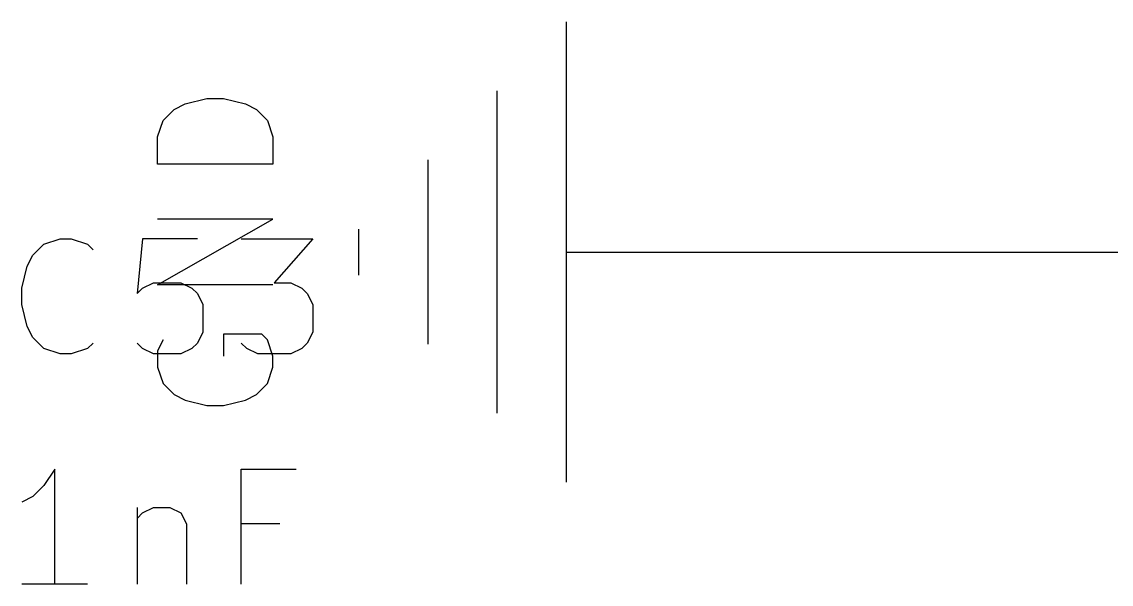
# Model space of a CAD drawing. Header units: millimetres. Extents: x 6 to 290, y -200 to -4.
# Drawn here: x 76.55 to 88.56, y -48.11 to -41.91 of the extents above; entities that cross this region are included whole.
import ezdxf

# ---------------------------------------------------------------- set-up
doc = ezdxf.new("R2010")
doc.units = ezdxf.units.MM
for name, color, linetype in [('GREENSIXTYFIVE', 129, 'CONTINUOUS'), ('LIGHTGREEN', 92, 'CONTINUOUS'), ('RED', 14, 'CONTINUOUS')]:
    doc.layers.add(name, color=color, linetype=linetype)

msp = doc.modelspace()

# ---------------------------------------------------------------- linework, layer by layer
at = {"layer": 'GREENSIXTYFIVE', "linetype": 'CONTINUOUS'}
for p, q in [((78.2306, -42.8775), (78.3515, -42.817)), ((78.2306, -42.8775), (78.3515, -42.817)), ((78.3515, -42.817), (78.5934, -42.7566)), ((78.3515, -42.817), (78.5934, -42.7566)), ((78.5934, -42.7566), (78.7748, -42.7566)), ((78.5934, -42.7566), (78.7748, -42.7566)), ((78.7748, -42.7566), (79.0167, -42.817)), ((78.7748, -42.7566), (79.0167, -42.817)), ((79.0167, -42.817), (79.1377, -42.8775)), ((79.0167, -42.817), (79.1377, -42.8775)), ((78.1096, -42.9985), (78.2306, -42.8775)), ((78.1096, -42.9985), (78.2306, -42.8775)), ((79.1377, -42.8775), (79.2587, -42.9985)), ((79.1377, -42.8775), (79.2587, -42.9985)), ((78.0491, -43.1799), (78.1096, -42.9985)), ((78.0491, -43.1799), (78.1096, -42.9985)), ((79.2587, -42.9985), (79.3191, -43.1799)), ((79.2587, -42.9985), (79.3191, -43.1799)), ((78.0491, -43.4823), (78.0491, -43.1799)), ((78.0491, -43.4823), (78.0491, -43.1799)), ((79.3191, -43.1799), (79.3191, -43.4823)), ((79.3191, -43.1799), (79.3191, -43.4823)), ((79.3191, -43.4823), (78.0491, -43.4823)), ((79.3191, -43.4823), (78.0491, -43.4823)), ((78.0491, -44.8128), (79.3191, -44.0871)), ((79.3191, -44.0871), (78.0491, -44.0871)), ((78.0491, -44.8128), (79.3191, -44.0871)), ((79.3191, -44.0871), (78.0491, -44.0871)), ((76.674, -44.4859), (76.795, -44.3649)), ((76.674, -44.4859), (76.795, -44.3649)), ((76.795, -44.3649), (76.9764, -44.3044)), ((76.795, -44.3649), (76.9764, -44.3044)), ((76.9764, -44.3044), (77.0973, -44.3044)), ((76.9764, -44.3044), (77.0973, -44.3044)), ((77.0973, -44.3044), (77.2788, -44.3649)), ((77.0973, -44.3044), (77.2788, -44.3649)), ((77.2788, -44.3649), (77.3392, -44.4254)), ((77.2788, -44.3649), (77.3392, -44.4254)), ((77.8835, -44.3044), (77.8231, -44.9092)), ((77.8835, -44.3044), (77.8231, -44.9092)), ((78.4883, -44.3044), (77.8835, -44.3044)), ((78.4883, -44.3044), (77.8835, -44.3044)), ((78.9721, -44.3044), (79.7583, -44.3044)), ((78.9721, -44.3044), (79.7583, -44.3044)), ((79.7583, -44.3044), (79.3349, -44.7882)), ((79.7583, -44.3044), (79.3349, -44.7882)), ((76.6135, -44.6068), (76.674, -44.4859)), ((76.6135, -44.6068), (76.674, -44.4859)), ((76.5531, -44.8487), (76.6135, -44.6068)), ((76.5531, -44.8487), (76.6135, -44.6068)), ((76.5531, -45.0301), (76.5531, -44.8487)), ((76.5531, -45.0301), (76.5531, -44.8487)), ((77.8231, -44.9092), (77.8835, -44.8487)), ((77.8231, -44.9092), (77.8835, -44.8487)), ((77.8835, -44.8487), (78.0045, -44.7882)), ((77.8835, -44.8487), (78.0045, -44.7882)), ((78.0045, -44.7882), (78.3069, -44.7882)), ((78.0045, -44.7882), (78.3069, -44.7882)), ((79.3191, -44.8128), (78.0491, -44.8128)), ((79.3191, -44.8128), (78.0491, -44.8128)), ((78.3069, -44.7882), (78.4278, -44.8487)), ((78.3069, -44.7882), (78.4278, -44.8487)), ((78.4278, -44.8487), (78.4883, -44.9092)), ((78.4278, -44.8487), (78.4883, -44.9092)), ((79.3349, -44.7882), (79.5164, -44.7882)), ((79.3349, -44.7882), (79.5164, -44.7882)), ((79.5164, -44.7882), (79.6373, -44.8487)), ((79.5164, -44.7882), (79.6373, -44.8487)), ((79.6373, -44.8487), (79.6978, -44.9092)), ((79.6373, -44.8487), (79.6978, -44.9092)), ((78.4883, -44.9092), (78.5488, -45.0301)), ((78.4883, -44.9092), (78.5488, -45.0301)), ((79.6978, -44.9092), (79.7583, -45.0301)), ((79.6978, -44.9092), (79.7583, -45.0301)), ((76.6135, -45.272), (76.5531, -45.0301)), ((76.6135, -45.272), (76.5531, -45.0301)), ((78.5488, -45.0301), (78.5488, -45.3325)), ((78.5488, -45.0301), (78.5488, -45.3325)), ((79.7583, -45.0301), (79.7583, -45.3325)), ((79.7583, -45.0301), (79.7583, -45.3325)), ((76.674, -45.393), (76.6135, -45.272)), ((76.674, -45.393), (76.6135, -45.272)), ((78.5488, -45.3325), (78.4883, -45.4535)), ((78.5488, -45.3325), (78.4883, -45.4535)), ((79.1982, -45.3571), (78.7748, -45.3571)), ((78.7748, -45.3571), (78.7748, -45.599)), ((79.1982, -45.3571), (78.7748, -45.3571)), ((78.7748, -45.3571), (78.7748, -45.599)), ((79.2587, -45.4175), (79.1982, -45.3571)), ((79.2587, -45.4175), (79.1982, -45.3571)), ((79.7583, -45.3325), (79.6978, -45.4535)), ((79.7583, -45.3325), (79.6978, -45.4535)), ((76.795, -45.514), (76.674, -45.393)), ((76.795, -45.514), (76.674, -45.393)), ((77.3392, -45.4535), (77.2788, -45.514)), ((77.3392, -45.4535), (77.2788, -45.514)), ((77.8835, -45.514), (77.8231, -45.4535)), ((77.8835, -45.514), (77.8231, -45.4535)), ((78.1096, -45.4175), (78.0491, -45.5385)), ((78.1096, -45.4175), (78.0491, -45.5385)), ((78.4883, -45.4535), (78.4278, -45.514)), ((78.4883, -45.4535), (78.4278, -45.514)), ((79.0326, -45.514), (78.9721, -45.4535)), ((79.0326, -45.514), (78.9721, -45.4535)), ((79.3191, -45.599), (79.2587, -45.4175)), ((79.3191, -45.599), (79.2587, -45.4175)), ((79.6978, -45.4535), (79.6373, -45.514)), ((79.6978, -45.4535), (79.6373, -45.514)), ((76.9764, -45.5744), (76.795, -45.514)), ((76.9764, -45.5744), (76.795, -45.514)), ((77.0973, -45.5744), (76.9764, -45.5744)), ((77.0973, -45.5744), (76.9764, -45.5744)), ((77.2788, -45.514), (77.0973, -45.5744)), ((77.2788, -45.514), (77.0973, -45.5744)), ((78.0045, -45.5744), (77.8835, -45.514)), ((78.0045, -45.5744), (77.8835, -45.514)), ((78.3069, -45.5744), (78.0045, -45.5744)), ((78.3069, -45.5744), (78.0045, -45.5744)), ((78.0491, -45.5385), (78.0491, -45.7199)), ((78.0491, -45.5385), (78.0491, -45.7199)), ((78.4278, -45.514), (78.3069, -45.5744)), ((78.4278, -45.514), (78.3069, -45.5744)), ((79.1535, -45.5744), (79.0326, -45.514)), ((79.1535, -45.5744), (79.0326, -45.514)), ((79.5164, -45.5744), (79.1535, -45.5744)), ((79.5164, -45.5744), (79.1535, -45.5744)), ((79.3191, -45.7199), (79.3191, -45.599)), ((79.3191, -45.7199), (79.3191, -45.599)), ((79.6373, -45.514), (79.5164, -45.5744)), ((79.6373, -45.514), (79.5164, -45.5744)), ((78.0491, -45.7199), (78.1096, -45.9013)), ((78.0491, -45.7199), (78.1096, -45.9013)), ((79.2587, -45.9013), (79.3191, -45.7199)), ((79.2587, -45.9013), (79.3191, -45.7199)), ((78.1096, -45.9013), (78.2306, -46.0223)), ((78.1096, -45.9013), (78.2306, -46.0223)), ((79.1377, -46.0223), (79.2587, -45.9013)), ((79.1377, -46.0223), (79.2587, -45.9013)), ((78.2306, -46.0223), (78.3515, -46.0828)), ((78.2306, -46.0223), (78.3515, -46.0828)), ((78.3515, -46.0828), (78.5934, -46.1432)), ((78.3515, -46.0828), (78.5934, -46.1432)), ((78.7748, -46.1432), (79.0167, -46.0828)), ((78.7748, -46.1432), (79.0167, -46.0828)), ((79.0167, -46.0828), (79.1377, -46.0223)), ((79.0167, -46.0828), (79.1377, -46.0223)), ((78.5934, -46.1432), (78.7748, -46.1432)), ((78.5934, -46.1432), (78.7748, -46.1432)), ((76.9159, -46.8444), (76.795, -47.0259)), ((76.9159, -46.8444), (76.795, -47.0259)), ((76.9159, -48.1144), (76.9159, -46.8444)), ((76.9159, -48.1144), (76.9159, -46.8444)), ((78.972, -48.1144), (78.972, -46.8444)), ((78.972, -46.8444), (79.5768, -46.8444)), ((78.972, -48.1144), (78.972, -46.8444)), ((78.972, -46.8444), (79.5768, -46.8444)), ((76.795, -47.0259), (76.674, -47.1468)), ((76.795, -47.0259), (76.674, -47.1468)), ((76.674, -47.1468), (76.5531, -47.2073)), ((76.674, -47.1468), (76.5531, -47.2073)), ((77.823, -47.2678), (77.823, -48.1144)), ((77.823, -47.2678), (77.823, -48.1144)), ((77.8835, -47.3282), (78.0045, -47.2678)), ((77.8835, -47.3282), (78.0045, -47.2678)), ((78.0045, -47.2678), (78.1859, -47.2678)), ((78.0045, -47.2678), (78.1859, -47.2678)), ((78.1859, -47.2678), (78.3068, -47.3282)), ((78.1859, -47.2678), (78.3068, -47.3282)), ((77.823, -47.3887), (77.8835, -47.3282)), ((77.823, -47.3887), (77.8835, -47.3282)), ((78.3068, -47.3282), (78.3673, -47.4492)), ((78.3068, -47.3282), (78.3673, -47.4492)), ((78.3673, -47.4492), (78.3673, -48.1144)), ((78.3673, -47.4492), (78.3673, -48.1144)), ((79.3954, -47.4492), (78.972, -47.4492)), ((79.3954, -47.4492), (78.972, -47.4492)), ((77.2788, -48.1144), (76.5531, -48.1144)), ((77.2788, -48.1144), (76.5531, -48.1144))]:
    msp.add_line(p, q, dxfattribs=at)
at = {"layer": 'LIGHTGREEN', "linetype": 'CONTINUOUS'}
msp.add_line((85.09, -44.45), (106.68, -44.45), dxfattribs=at)
at = {"layer": 'RED', "linetype": 'CONTINUOUS'}
for p, q in [((82.55, -41.91), (82.55, -46.99)), ((81.788, -42.672), (81.788, -46.228)), ((81.026, -43.434), (81.026, -45.466)), ((80.264, -44.196), (80.264, -44.704)), ((82.55, -44.45), (85.09, -44.45)), ((82.55, -44.45), (85.09, -44.45))]:
    msp.add_line(p, q, dxfattribs=at)

doc.saveas('drawing.dxf')
